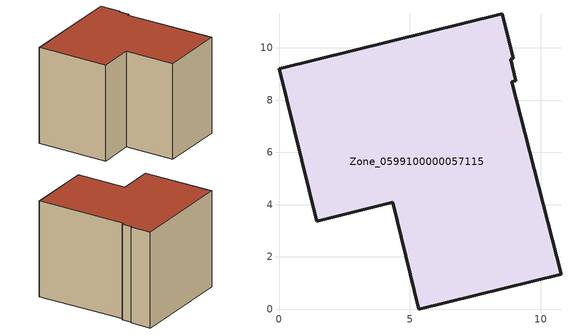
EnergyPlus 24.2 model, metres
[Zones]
Zone_0599100000057115
 floor ground (C_G): 9.05,8.73 8.9,8.7 10.78,1.34 5.35,0 4.34,4.09 1.44,3.36 0,9.2 8.54,11.3 8.96,9.6 8.87,9.57 z0
 wall outside (C_F): 8.96,9.6 8.54,11.3 0,9.2 1.44,3.36 4.34,4.09 5.35,0 10.78,1.34 8.9,8.7 9.05,8.73 8.87,9.57 8.96,9.6 z0:8.12
 roof outside (C_R): 8.9,8.7 9.05,8.73 8.87,9.57 8.96,9.6 8.54,11.3 0,9.2 1.44,3.36 4.34,4.09 5.35,0 10.78,1.34 z8.12
[BUILDING]
Pand.0599100000057115: North Axis=0; Terrain=City; Loads Convergence Tolerance Value=0.04; Temperature Convergence Tolerance Value=0.4; Solar Distribution=FullExterior; Maximum Number of Warmup Days=25; Minimum Number of Warmup Days=1
[Site:Location]
Rotterdam.The.Hague.AP_ZH_NLD Design_Conditions: Latitude=51.96; Longitude=4.45; Time Zone=1; Elevation=-4.5
[SITE:GROUNDTEMPERATURE:BUILDINGSURFACE]
18, 18, 18, 18, 18, 18, 18, 18, 18, 18, 18, 18
[MATERIAL] Thermal Absorptance=0.9; Solar Absorptance=0.7; Visible Absorptance=0.7
Name | Roughness | Thickness | Conductivity | Density | Specific Heat
G.TC.1975-1991 | MediumSmooth | 0.15 | 0.288461 | 540 | 1210
F.TC.1975-1991 | Rough | 0.3 | 0.230769 | 1920 | 840
R.TC.1975-1991 | MediumRough | 0.2 | 0.153846 | 1500 | 1000
[CONSTRUCTION]
C_G: G.TC.1975-1991
C_F: F.TC.1975-1991
C_R: R.TC.1975-1991
[ZONE]
Zone_0599100000057115: Type=1; Multiplier=1; Ceiling Height=Autocalculate; Volume=Autocalculate; Floor Area=autocalculate; Part of Total Floor Area=Yes
[ZONEINFILTRATION:DESIGNFLOWRATE]
Infil_Zone_0599100000057115: Zone or ZoneList or Space or SpaceList=Zone_0599100000057115; Schedule=AlwaysOn; Design Flow Rate Calculation Method=Flow/Area; Flow Rate per Floor Area=0.003; Constant Term Coefficient=1; Temperature Term Coefficient=0; Velocity Term Coefficient=0; Velocity Squared Term Coefficient=0
[HVACTEMPLATE:ZONE:IDEALLOADSAIRSYSTEM]
Zone_0599100000057115: Maximum Heating Supply Air Temperature=50; Minimum Cooling Supply Air Temperature=13; Maximum Heating Supply Air Humidity Ratio=0.0156; Minimum Cooling Supply Air Humidity Ratio=0.0077; Heating Limit=NoLimit; Cooling Limit=NoLimit; Dehumidification Control Type=ConstantSensibleHeatRatio; Cooling Sensible Heat Ratio=0.7; Dehumidification Setpoint=60; Humidification Control Type=None; Humidification Setpoint=30; Outdoor Air Method=None; Outdoor Air Flow Rate per Person=0.00944; Outdoor Air Flow Rate per Zone Floor Area=0; Outdoor Air Flow Rate per Zone=0; Demand Controlled Ventilation Type=None; Outdoor Air Economizer Type=NoEconomizer; Heat Recovery Type=None; Sensible Heat Recovery Effectiveness=0.7; Latent Heat Recovery Effectiveness=0.65
[ZONECONTROL:THERMOSTAT]
ThermostatControl_Zone_0599100000057115: Zone or ZoneList=Zone_0599100000057115; Control Type Schedule=DualSetpointControlType; Control 1=Thermostat_Zone_0599100000057115; Temperature Difference Between Cutout And Setpoint=0
[THERMOSTATSETPOINT:DUALSETPOINT]
Thermostat_Zone_0599100000057115: Heating Setpoint Temperature Schedule=HeatingSetpoint_Zone_0599100000057115; Cooling Setpoint Temperature Schedule=CoolingSetpoint_Zone_0599100000057115
[SCHEDULE:COMPACT]
HeatingSetpoint_Zone_0599100000057115: Through: 12/31, For: AllDays, Until: 24:00, 21
CoolingSetpoint_Zone_0599100000057115: Through: 12/31, For: AllDays, Until: 24:00, 24
DualSetpointControlType: Through: 12/31, For: AllDays, Until: 24:00, 4
AlwaysOn: Through: 12/31, For: AllDays, Until: 24:00, 1
